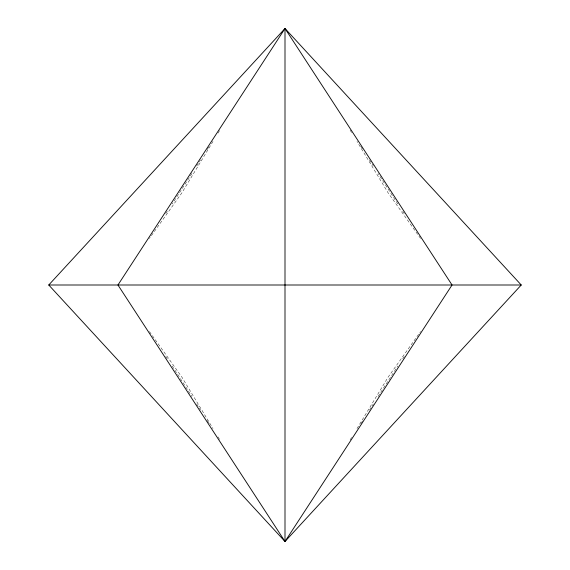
<?xml version="1.0" encoding="UTF-8"?>
<svg xmlns="http://www.w3.org/2000/svg" width="570" height="570" viewBox="0 0 570 570"><rect width="100%" height="100%" fill="white"/><g stroke="black" fill="none" stroke-linecap="round" stroke-linejoin="round"><path stroke-width="0.43" stroke-dasharray="2.85 2.14" d="M212.988 141.438L181.766 193.038L149.425 238.424M218.039 133.095L219.87 130.06M350.13 439.94L351.961 436.905M357.012 428.562L388.234 376.962L420.575 331.576M191.962 173.487L172.211 203.967M196.7 165.963L200.49 159.949M207.124 149.418L209.019 146.412M360.981 423.588L362.876 420.582M369.51 410.051L373.3 404.037M378.038 396.513L397.789 366.033M165.777 213.444L167.259 211.256M402.741 358.744L404.223 356.556M420.575 238.424L388.234 193.038L357.012 141.438M149.425 331.576L181.766 376.962L212.988 428.562M397.789 203.967L378.038 173.487M402.741 211.256L404.223 213.444M165.777 356.556L167.259 358.744M172.211 366.033L191.962 396.513M360.981 146.412L362.876 149.418M369.51 159.949L373.3 165.963M196.7 404.037L200.49 410.051M207.124 420.582L209.019 423.588M350.13 130.06L351.961 133.095M218.039 436.905L219.87 439.94"/><path stroke-width="0.85" d="M285 28.5L117.947 285L285 541.5L521.251 285L285 28.5L48.749 285L285 541.5L452.053 285L285 28.5L285 541.5M48.749 285L521.251 285"/></g></svg>
